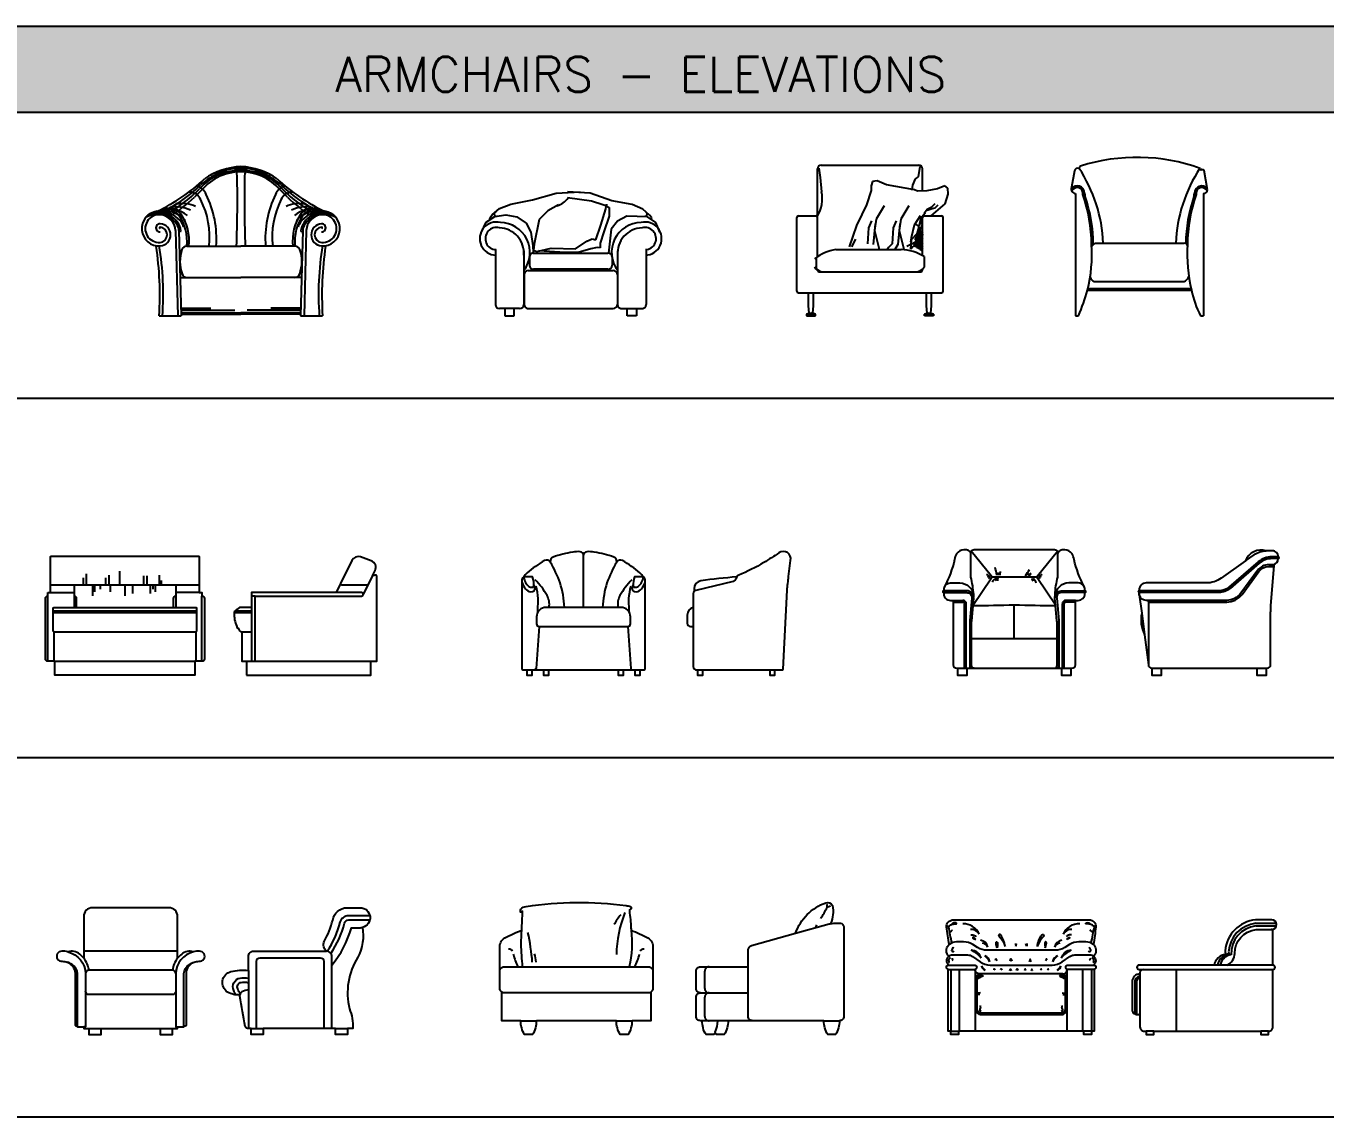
# Model space of a CAD drawing. Header units: millimetres. Extents: x 1987 to 28581, y 809 to 14560.
# Drawn here: x 12467 to 19942, y 8289 to 14560 of the extents above; entities that cross this region are included whole.
import ezdxf

# ---------------------------------------------------------------- set-up
doc = ezdxf.new("R2010")
doc.units = ezdxf.units.MM
doc.linetypes.add('DASHED', pattern=[19.05, 12.7, -6.35])
doc.layers.add('www.cad-blocks.net', color=7, linetype='Continuous')
doc.styles.get("Standard").update_dxf_attribs({"font": 'arial.ttf'})

# ---------------------------------------------------------------- blocks, each defined once
blk = doc.blocks.new('A$C7E1435DA')
for p, q in [((193.9, 490), (206.5, 0)), ((213.9, 490.5), (226.5, 0.5)), ((925.7, 490.5), (913.1, 0.5)), ((945.7, 490), (933, 0)), ((259, 400.5), (569.8, 400.5)), ((880.6, 400.5), (569.8, 400.5)), ((220.8, 220.5), (569.8, 220.5)), ((918.7, 220.5), (569.8, 220.5)), ((100, 0.5), (226.5, 0.5)), ((225.4, 43.6), (397.3, 43.6)), ((225.7, 32), (534.2, 32)), ((226, 17.6), (569.8, 17.6)), ((226.3, 8.9), (569.8, 8.9)), ((913.5, 17.6), (569.8, 17.6)), ((913.3, 8.9), (569.8, 8.9)), ((913.9, 32), (605.4, 32)), ((914.2, 43.6), (742.2, 43.6)), ((913.1, 0.5), (1039.6, 0.5))]:
    blk.add_line(p, q)
for centre, radius, start, end in [((582, 477.9), 379.6, 91.85097, 125.58139), ((574.6, 499.8), 337.4, 90.82336, 119.35553), ((569.5, 530.4), 317.7, 89.94812, 117.63577), ((580.4, 485.4), 342.6, 91.78465, 104.05416), ((424, 795.9), 124.7, 3.54572, 27.95289), ((557.5, 477.9), 379.6, 54.41861, 88.14903), ((570.1, 530.4), 317.7, 62.36423, 90.05188), ((564.9, 499.8), 337.4, 60.64447, 89.17664), ((559.1, 485.4), 342.6, 75.94584, 88.21535), ((715.5, 795.9), 124.7, 152.04711, 176.45428), ((-207.9, 1306.4), 778, 292.27847, 314.78921), ((-370.7, 1567), 1069.8, 295.38961, 313.16292), ((2855.4, -1811.9), 3568.7, 133.93286, 135.67468), ((618.8, 460.5), 393.7, 122.1541, 136.82176), ((749.7, 259.2), 642.4, 120.65348, 129.59056), ((554.8, 557.7), 266.3, 102.48078, 131.19704), ((-7028, 668.5), 7577.7, 357.97347, 1.02177), ((8167.5, 668.5), 7577.7, 178.97823, 182.02653), ((584.7, 557.7), 266.3, 48.80296, 77.51922), ((389.9, 259.2), 642.4, 50.40944, 59.34652), ((520.8, 460.5), 393.7, 43.17824, 57.8459), ((-1715.9, -1811.9), 3568.7, 44.32532, 46.06714), ((1510.2, 1567), 1069.8, 226.83708, 244.61039), ((1347.4, 1306.4), 778, 225.21079, 247.72153), ((-207.5, 1243.5), 744.5, 297.10323, 316.39364), ((-414.2, 1446.5), 1048.1, 303.12591, 313.13345), ((272.8, 640.4), 71, 21.07638, 88.31497), ((304.1, 676.3), 69.1, 17.77448, 83.10755), ((-133.3, 445.4), 562.8, 355.42348, 26.59499), ((1272.9, 445.4), 562.8, 153.40501, 184.57652), ((835.4, 676.3), 69.1, 96.89245, 162.22552), ((866.7, 640.4), 71, 91.68503, 158.92362), ((1347, 1243.5), 744.5, 223.60636, 242.89677), ((1553.7, 1446.5), 1048.1, 226.86655, 236.87409), ((99.4, 501.4), 99.8, 96.53592, 273.90664), ((111.2, 456.6), 141.6, 28.59885, 125.78091), ((122.1, 428.1), 176.3, 45.54337, 103.87083), ((155.9, 443), 170.9, 51.60072, 104.08868), ((142.2, 519), 93.1, 42.55247, 104.9364), ((156.1, 527.8), 90, 42.05323, 99.73981), ((198.3, 455.8), 170.9, 61.70524, 104.08868), ((236.7, 474.5), 170.9, 64.76859, 101.17055), ((-77.4, 454), 467.3, 353.42275, 26.97076), ((1216.9, 454), 467.3, 153.02924, 186.57725), ((902.8, 474.5), 170.9, 78.82945, 115.23141), ((941.3, 455.8), 170.9, 75.91132, 118.29476), ((983.7, 443), 170.9, 75.91132, 128.39928), ((1017.4, 428.1), 176.3, 76.12917, 134.45663), ((1028.4, 456.6), 141.6, 54.21909, 151.40115), ((983.4, 527.8), 90, 80.26019, 137.94677), ((997.3, 519), 93.1, 75.0636, 137.44753), ((1040.2, 501.4), 99.8, 266.09336, 83.46408), ((99.4, 501.4), 79.8, 86.09336, 273.90664), ((92.1, 456.2), 129.1, 22.63926, 122.82905), ((99.6, 463.6), 129.1, 22.63926, 123.88668), ((104.6, 505.9), 23.2, 86.09336, 273.90664), ((98.3, 485.5), 95.7, 2.45982, 86.09336), ((101.8, 465.4), 63.7, 273.90664, 86.09336), ((-6.1, 427.4), 266.4, 354.21005, 35.48287), ((6, 433.4), 266.4, 352.90364, 35.48287), ((88.4, 476.5), 154.7, 12.25204, 18.0457), ((177.4, 504.9), 84, 30.6594, 35.72604), ((1133.5, 433.4), 266.4, 144.51713, 187.09636), ((1145.6, 427.4), 266.4, 144.51713, 185.78995), ((962.2, 504.9), 84, 144.27396, 149.3406), ((1051.1, 476.5), 154.7, 161.9543, 167.74796), ((1039.9, 463.6), 129.1, 56.11332, 157.36074), ((1047.4, 456.2), 129.1, 57.17095, 157.36074), ((1041.3, 485.5), 95.7, 93.90664, 177.54018), ((1037.7, 465.4), 63.7, 93.90664, 266.09336), ((1034.9, 505.9), 23.2, 266.09336, 93.90664), ((1040.2, 501.4), 79.8, 266.09336, 93.90664), ((104.6, 505.9), 3.17, 86.09336, 273.90664), ((101.8, 465.4), 43.7, 273.90664, 86.09336), ((98.3, 485.5), 115.7, 2.45982, 18.79565), ((167.6, 483.9), 48.9, 349.5551, 26.71582), ((175.1, 491.4), 48.9, 349.5551, 26.71582), ((964.4, 491.4), 48.9, 153.28418, 190.4449), ((971.9, 483.9), 48.9, 153.28418, 190.4449), ((1041.3, 485.5), 115.7, 161.20435, 177.54018), ((1037.7, 465.4), 43.7, 93.90664, 266.09336), ((1034.9, 505.9), 3.17, 266.09336, 93.90664), ((-1781.5, 118.4), 1885.2, 356.41467, 8.57072), ((-1557, 125.2), 1680.3, 355.73246, 9.46891), ((430.9, 311.5), 211.8, 161.05366, 199.59992), ((259, 370.5), 30, 90, 161.05366), ((880.6, 370.5), 30, 18.94634, 90), ((708.6, 311.5), 211.8, 340.40008, 18.94634), ((2696.5, 125.2), 1680.3, 170.53109, 184.26754), ((2921, 118.4), 1885.2, 171.42928, 183.58533), ((259.6, 250.5), 30, 199.59992, 270), ((879.9, 250.5), 30, 270, 340.40008)]:
    blk.add_arc(centre, radius, start, end)
blk = doc.blocks.new('A$C3A085BE7')
at = {"extrusion": (0, 0, -1)}
for p, q in [((303.6, 666.6), (438.7, 704.2)), ((438.7, 704.2), (576.5, 712.1)), ((71.8, 580.8), (113, 616.5)), ((113, 616.5), (177.8, 640.5)), ((177.8, 640.5), (303.6, 666.6)), ((725, 631.6), (744, 621.3)), ((744, 621.3), (743.4, 571.7)), ((9.7, 479.7), (35.8, 537.5)), ((35.8, 537.5), (87.2, 570.2)), ((56.9, 562.6), (71.8, 580.8)), ((60.4, 557.1), (56.9, 562.6)), ((87.2, 570.2), (150.4, 580.2)), ((150.4, 580.2), (212.6, 568.8)), ((212.6, 568.8), (267.4, 532.9)), ((267.4, 532.9), (293.5, 480.6)), ((743.4, 571.7), (714.1, 481.7)), ((293.5, 480.6), (305.4, 401.1)), ((714.1, 481.7), (691.3, 416.2)), ((305.4, 401.1), (306.8, 364.4)), ((638.1, 384.9), (565.5, 363.1)), ((675.5, 391.6), (638.1, 384.9)), ((691.3, 391), (675.5, 391.6)), ((691.3, 416.2), (691.3, 391)), ((306.8, 364.4), (290.1, 354.5)), ((490.2, 363.8), (340, 373.3)), ((565.5, 363.1), (490.2, 363.8))]:
    blk.add_line(p, q, dxfattribs=at)
for p, q in [((642.2, 658.9), (503.9, 677)), ((634.3, 705.1), (504.9, 712.1)), ((758.4, 659.5), (634.3, 705.1)), ((391.4, 602.3), (341.9, 553.2)), ((452.6, 637.5), (391.4, 602.3)), ((708.3, 638.2), (642.2, 658.9)), ((696.8, 520.4), (724.3, 614.9)), ((728.2, 630), (708.3, 638.2)), ((724.3, 614.9), (728.2, 640.9)), ((728.2, 640.9), (728.2, 630)), ((875.3, 640), (758.4, 659.5)), ((937.4, 613.2), (875.3, 640)), ((976.2, 578.2), (937.4, 613.2)), ((341.9, 553.2), (312.4, 410.7)), ((790.9, 544.4), (755.6, 497.8)), ((845.5, 573.1), (790.9, 544.4)), ((964.7, 568.1), (845.5, 573.1)), ((1011.6, 534.9), (964.7, 568.1)), ((989.1, 561.7), (976.2, 578.2)), ((985.2, 557.1), (989.1, 561.7)), ((1035.9, 479.7), (1011.6, 534.9)), ((667.5, 437.1), (696.8, 520.4)), ((755.6, 497.8), (740.1, 360.2)), ((89.8, 379.8), (89.8, 64.7)), ((312.4, 410.7), (308.4, 377.5)), ((308.4, 377.5), (328.7, 370)), ((328.7, 370), (410.6, 388.5)), ((410.6, 388.5), (549.4, 385)), ((549.4, 385), (615.1, 428.6)), ((615.1, 428.6), (645.8, 442.2)), ((645.8, 442.2), (667.5, 437.1)), ((955.8, 379.8), (955.8, 64.7)), ((253.1, 373.1), (253.1, 64.7)), ((285, 336.5), (285, 291)), ((307.5, 360.4), (736.7, 360.4)), ((760.6, 336.5), (760.6, 291)), ((792, 360.4), (792.6, 360.4)), ((792.6, 373.1), (792.6, 64.7)), ((254.7, 235.6), (254.7, 65.8)), ((278.6, 259.4), (767, 259.4)), ((308.9, 267.1), (736.7, 267.1)), ((736.7, 267.1), (308.9, 267.1)), ((790.9, 235.6), (790.9, 65.8)), ((229.2, 40.8), (113.7, 40.8)), ((144, 40.8), (144, 0)), ((144, 0), (197.7, 0)), ((197.7, 0), (197.7, 40.8)), ((273.1, 41.9), (767, 41.9)), ((809.2, 41.9), (939.2, 41.9)), ((816.4, 40.8), (932, 40.8)), ((848, 0), (848, 40.8)), ((901.7, 0), (848, 0)), ((901.7, 40.8), (901.7, 0))]:
    blk.add_line(p, q)
for centre, radius, start, end in [((407.4, 750.1), 124.2, 287.43387, 323.9122), ((95.5, 443.2), 95.5, 76.2333, 268.02617), ((94.7, 583.9), 12, 97.13377, 277.13377), ((115.5, 363.2), 172.8, 323.21504, 89.09836), ((929.6, 364.1), 171.9, 90.71821, 217.38165), ((950.2, 443.2), 95.5, 271.97383, 103.7667), ((950.9, 583.9), 12, 262.86623, 82.86623), ((95.5, 443.2), 63.6, 74.10822, 268.02617), ((109.5, 360.3), 144.1, 354.90585, 88.65902), ((936.1, 360.3), 144.1, 91.34098, 185.09415), ((950.2, 443.2), 63.6, 271.97383, 105.89178), ((308.9, 336.5), 23.9, 90, 180), ((736.7, 336.5), 23.9, 0, 90), ((278.6, 235.6), 23.9, 90, 180), ((308.9, 291), 23.9, 180, 270), ((736.7, 291), 23.9, 270, 0), ((767, 235.6), 23.9, 0, 90), ((113.7, 64.7), 23.9, 180, 270), ((229.2, 64.7), 23.9, 270, 0), ((278.6, 65.8), 23.9, 180, 270), ((767, 65.8), 23.9, 270, 0), ((816.4, 64.7), 23.9, 180, 270), ((932, 64.7), 23.9, 270, 0)]:
    blk.add_arc(centre, radius, start, end)
blk = doc.blocks.new('A$C7FDA2FC6')
for p, q in [((120, 563.8), (120, 845.1)), ((128, 848.8), (134, 795.3)), ((140, 865.1), (703, 865.1)), ((708.4, 857), (698.8, 799.1)), ((723, 717.3), (723, 845.1)), ((134, 795.3), (142.3, 712.9)), ((435.8, 771.1), (427.6, 746.7)), ((462.2, 775.1), (435.8, 771.1)), ((517.1, 752.8), (462.2, 775.1)), ((677.6, 724.4), (517.1, 752.8)), ((666.5, 750.5), (662.6, 721.4)), ((682, 787.3), (666.5, 750.5)), ((698.8, 799.1), (682, 787.3)), ((427.6, 720.3), (401.2, 637.1)), ((427.6, 746.7), (427.6, 720.3)), ((693.8, 716.2), (677.6, 724.4)), ((748.7, 718.3), (693.8, 716.2)), ((809.6, 728.4), (748.7, 718.3)), ((852.3, 746.7), (809.6, 728.4)), ((868.6, 732.5), (852.3, 746.7)), ((854.3, 643.1), (870.6, 698)), ((870.6, 698), (868.6, 732.5)), ((401.2, 637.1), (374.8, 582.2)), ((502.4, 631.8), (456.2, 554)), ((644.4, 631.8), (598.2, 554)), ((732.4, 590.4), (750.7, 612.7)), ((750.7, 612.7), (777.1, 624.9)), ((750.7, 606.6), (773.1, 614.7)), ((772.3, 573.8), (854.3, 643.1)), ((773.1, 614.7), (795.4, 620.8)), ((777.1, 624.9), (795.4, 645.2)), ((795.4, 620.8), (813.7, 637.1)), ((0, 141.7), (0, 563.8)), ((10, 573.8), (110, 573.8)), ((120, 337.3), (120, 563.8)), ((374.8, 582.2), (343.2, 519.3)), ((429.5, 545.1), (412, 504.4)), ((450.5, 528), (440.1, 409.3)), ((456.2, 554), (447.6, 490.5)), ((571.4, 545.1), (554, 504.4)), ((592.4, 528), (582, 409.3)), ((598.2, 554), (589.5, 490.5)), ((710.5, 574.7), (676, 521.2)), ((681.8, 528.9), (702.8, 513.6)), ((716.5, 571.3), (702.1, 510.7)), ((712.1, 545.7), (710.1, 523.4)), ((726.3, 580.2), (712.1, 545.7)), ((723, 346), (723, 563.8)), ((733, 573.8), (833, 573.8)), ((843, 141.7), (843, 563.8)), ((120, 407.7), (120, 523.2)), ((343.2, 519.3), (301.6, 395.3)), ((412, 504.4), (407.2, 413.3)), ((447.6, 490.5), (473.8, 382)), ((554, 504.4), (549.2, 413.3)), ((589.5, 490.5), (615.7, 382)), ((658.8, 448.6), (655, 423.8)), ((676, 521.2), (658.8, 448.6)), ((690.5, 470.3), (658.8, 435.7)), ((715.3, 480), (670.7, 398.6)), ((716.9, 488.9), (672.3, 407.5)), ((719, 476.4), (674.4, 395)), ((718.8, 518), (680, 436.6)), ((722.7, 479.2), (682, 397.8)), ((724.7, 468), (682.8, 391.4)), ((702.1, 510.7), (690.5, 470.3)), ((716.9, 454), (693.6, 393.9)), ((712.1, 450.4), (693.8, 428.1)), ((224.6, 380.4), (601.4, 380.4)), ((317.8, 395.4), (339.1, 440.9)), ((527.8, 392), (521, 380.4)), ((549.2, 413.3), (527.8, 392)), ((582, 409.3), (563.4, 380.4)), ((693.8, 428.1), (632.6, 397.5)), ((658.8, 435.7), (655.1, 381.9)), ((670.3, 397.5), (656.9, 381.7)), ((723, 443.6), (691.6, 386.4)), ((720.8, 436.6), (701.4, 382.3)), ((723, 418.6), (701.9, 380.1)), ((716.9, 403.6), (705.3, 382.3)), ((723, 400), (709.4, 375.2)), ((723, 386.8), (714.6, 371.5)), ((112.3, 335.9), (112.3, 272.4)), ((733.2, 340.1), (733.2, 278.3)), ((120, 261.7), (120, 263.9)), ((130, 251.7), (713, 251.7)), ((723, 261.7), (723, 266.5)), ((10, 131.7), (833, 131.7)), ((67.3, 56), (67.3, 128.7)), ((97.3, 56.5), (97.3, 128.7)), ((745.7, 56.5), (745.7, 128.7)), ((775.7, 56), (775.7, 128.7)), ((108.2, 8.1), (57, 8.1)), ((57, 8.1), (57, 0)), ((72.3, 13.8), (67.3, 56)), ((92.3, 13.7), (97.3, 56.5)), ((108.2, 0), (108.2, 8.1)), ((734.8, 8.1), (785.9, 8.1)), ((734.8, 0), (734.8, 8.1)), ((750.7, 13.7), (745.7, 56.5)), ((770.7, 13.8), (775.7, 56)), ((785.9, 8.1), (785.9, 0)), ((57, 0), (108.2, 0)), ((785.9, 0), (734.8, 0))]:
    blk.add_line(p, q)
for centre, radius, start, end in [((140, 845.1), 20, 90, 180), ((703, 845.1), 20, 0, 90), ((-35.1, 671.2), 182.2, 326.6255, 13.25326), ((10, 563.8), 10, 90, 180), ((110, 563.8), 10, 0, 90), ((733, 563.8), 10, 90, 180), ((739.9, 578.7), 10, 90, 180), ((833, 563.8), 10, 0, 90), ((271.1, 113.4), 271, 99.86533, 128.32419), ((585.1, 90.9), 290, 59.27387, 86.78335), ((146.7, 298), 46.7, 200.60149, 263.07236), ((153.1, 301.5), 50.1, 215.47572, 275.7474), ((130, 261.7), 10, 180, 270), ((683.6, 311.3), 59.6, 271.31719, 326.44307), ((713, 261.7), 10, 270, 0), ((10, 141.7), 10, 180, 270), ((833, 141.7), 10, 270, 0), ((82.6, -43.3), 57.4, 63.5599, 116.4401), ((760.4, -43.3), 57.4, 63.5599, 116.4401)]:
    blk.add_arc(centre, radius, start, end)
blk = doc.blocks.new('A$C55D50F21')
for p, q in [((19.3, 833), (1.5, 738.2)), ((19.3, 833), (1.5, 738.2)), ((741.7, 846.8), (747.1, 837.5)), ((741.7, 846.8), (747.1, 837.5)), ((784.1, 723.7), (764.4, 834.6)), ((784.1, 723.7), (764.4, 834.6)), ((23.9, 701.9), (23.9, 0)), ((23.9, 701.9), (23.9, 0)), ((760.8, 701.9), (760.8, 0)), ((760.8, 701.9), (760.8, 0)), ((137.6, 416.6), (649, 416.6)), ((137.6, 416.6), (649, 416.6)), ((93.8, 156.6), (691.6, 156.6)), ((93.8, 156.6), (691.6, 156.6)), ((132.1, 196.6), (648.2, 196.6)), ((132.1, 196.6), (648.2, 196.6)), ((93.1, 146.6), (691.6, 146.6)), ((93.1, 146.6), (691.6, 146.6)), ((23.9, 0), (41.2, 0)), ((23.9, 0), (41.2, 0)), ((743.5, 0), (760.8, 0)), ((743.5, 0), (760.8, 0))]:
    blk.add_line(p, q)
for centre, radius, start, end in [((377.5, -169.1), 1079.2, 70.27897, 107.52711), ((377.5, -169.1), 1079.2, 70.27897, 107.52711), ((37.1, 829.6), 18.2, 70.94115, 169.10122), ((37.1, 829.6), 18.2, 70.94115, 169.10122), ((151.8, 778.9), 128.2, 140.79379, 148.04958), ((151.8, 778.9), 128.2, 140.79379, 148.04958), ((-655, 385.5), 838.8, 2.12384, 33.52274), ((-655, 385.5), 838.8, 2.12384, 33.52274), ((1439.1, 385.5), 838.2, 146.55548, 177.87575), ((1439.1, 385.5), 838.2, 146.55548, 177.87575), ((754.4, 825), 14.4, 42.1894, 120.22739), ((754.4, 825), 14.4, 42.1894, 120.22739), ((27.6, 729.2), 27.6, 161.10495, 262.17796), ((27.6, 729.2), 27.6, 161.10495, 262.17796), ((33.1, 702.9), 43.5, 3.68024, 139.32094), ((33.1, 702.9), 43.5, 3.68024, 139.32094), ((33.1, 702.9), 33.5, 348.63115, 153.12764), ((33.1, 702.9), 33.5, 348.63115, 153.12764), ((-739.6, 406.7), 856.1, 0.18203, 19.77552), ((-739.6, 406.7), 856.1, 0.18203, 19.77552), ((41.3, 689.8), 38.7, 351.85588, 24.24722), ((41.3, 689.8), 38.7, 351.85588, 24.24722), ((-719.3, 406.6), 845.7, 0.16174, 19.17027), ((-719.3, 406.6), 845.7, 0.16174, 19.17027), ((1496.2, 407.9), 838, 160.74027, 179.53449), ((1496.2, 407.9), 838, 160.74027, 179.53449), ((1524.3, 406.7), 856.1, 160.22448, 179.81797), ((1524.3, 406.7), 856.1, 160.22448, 179.81797), ((743.4, 689.8), 38.7, 155.75278, 188.14412), ((743.4, 689.8), 38.7, 155.75278, 188.14412), ((751.6, 702.9), 43.5, 45.07885, 176.31976), ((751.6, 702.9), 43.5, 45.07885, 176.31976), ((751.6, 702.9), 33.5, 26.87236, 191.36885), ((751.6, 702.9), 33.5, 26.87236, 191.36885), ((757.1, 729.2), 27.6, 277.82204, 348.41793), ((757.1, 729.2), 27.6, 277.82204, 348.41793), ((-717.7, 351), 836.1, 345.84723, 4.00033), ((-717.7, 351), 836.1, 345.84723, 4.00033), ((156.6, 376.5), 44.4, 115.39182, 154.20701), ((156.6, 376.5), 44.4, 115.39182, 154.20701), ((650.3, 399.2), 17.5, 3.33645, 94.38408), ((650.3, 399.2), 17.5, 3.33645, 94.38408), ((1502.4, 351), 836.1, 175.99967, 194.15277), ((1502.4, 351), 836.1, 175.99967, 194.15277), ((633.7, 238.5), 44.4, 289.11707, 341.80542), ((633.7, 238.5), 44.4, 289.11707, 341.80542), ((149.4, 237.5), 44.4, 202.02539, 247.09465), ((149.4, 237.5), 44.4, 202.02539, 247.09465), ((-847.1, 396.9), 972.9, 335.92763, 345.09517), ((-847.1, 396.9), 972.9, 335.92763, 345.09517), ((1177, 235.9), 493.5, 190.4231, 208.5541), ((1177, 235.9), 493.5, 190.4231, 208.5541)]:
    blk.add_arc(centre, radius, start, end)
blk = doc.blocks.new('A$C1C174083')
at = {"ltscale": 40}
for p, q in [((218.6, 520), (218.6, 560)), ((235.9, 520), (235.9, 583.2)), ((348.1, 520), (348.1, 560)), ((366.1, 520), (366.1, 574.2)), ((428.8, 520), (428.8, 597.4)), ((565.6, 520), (565.6, 570.8)), ((584.8, 520), (584.8, 570.8)), ((656.7, 520), (656.7, 574.2)), ((667.9, 520), (667.9, 544.7)), ((30, 520), (885, 520)), ((165, 520), (165, 475)), ((271.7, 520), (271.7, 456.8)), ((283.3, 520), (283.3, 480)), ((315.9, 520), (315.9, 494.2)), ((373.2, 520), (373.2, 480)), ((457.5, 520), (457.5, 456.8)), ((501.1, 520), (501.1, 469.2)), ((602.7, 520), (602.7, 469.2)), ((617.8, 520), (617.8, 494.2)), ((631.6, 520), (631.6, 480)), ((750, 520), (750, 475))]:
    blk.add_line(p, q, dxfattribs=at)
for p, q in [((45, 370), (870, 370)), ((45, 360), (870, 360)), ((50, 250), (865, 250)), ((55, 80), (860, 80))]:
    blk.add_line(p, q)
blk.add_lwpolyline([(15, 475), (30, 475), (30, 680, -0.414214), (35, 685), (880, 685, -0.414214), (885, 680), (885, 475), (900, 475), (900, 455, -0.414214), (915, 440), (915, 95, -0.414214), (900, 80), (870, 80, -0.414214), (865, 85), (865, 85, -0.414214), (860, 80), (860, 0), (55, 0), (55, 80, -0.414214), (50, 85, -0.414214), (45, 80), (15, 80, -0.414214), (0, 95), (0, 440, -0.414214), (15, 455)], format="xyb", close=True)
for points in [[(15, 80), (15, 455)], [(30, 475), (165, 475), (165, 390)], [(885, 475), (750, 475), (750, 390)], [(900, 80), (900, 455)]]:
    blk.add_lwpolyline(points)
for points in [[(180, 390), (180, 440, 0.414214), (165, 455, 0.414214)], [(750, 455, 0.414214), (735, 440), (735, 390)], [(50, 85), (50, 250, -0.414214), (45, 255), (45, 385, -0.414214), (50, 390), (865, 390, -0.414214), (870, 385), (870, 255, -0.414214), (865, 250), (865, 85)]]:
    blk.add_lwpolyline(points, format="xyb")
blk = doc.blocks.new('A$C37060FFC')
at = {"ltscale": 40}
for p, q in [((120, 455), (100, 455)), ((70, 80), (785, 80))]:
    blk.add_line(p, q, dxfattribs=at)
for p, q in [((0, 360), (100, 360)), ((10, 370), (100, 370)), ((45, 250), (100, 250))]:
    blk.add_line(p, q)
blk.add_lwpolyline([(70, 0), (785, 0), (785, 80), (820, 80), (820, 569.6, 0.405658), (815.1, 574.6, 0.109383), (794.8, 570.4), (810.6, 602, 0.445516), (788.4, 657.2), (727, 679.6, 0.383589), (677.3, 659.7), (612.4, 527.2), (586.8, 475), (100, 475), (100, 390), (41.1, 390, 0.265564), (10, 370, 0.414214), (0, 360, 0.117504), (15, 280, 0.414214), (25, 270), (25, 270, 0.414214), (45, 250), (45, 80), (70, 80)], format="xyb", close=True)
for points in [[(794.8, 570.4), (742.3, 465, 0.414214), (732.3, 475), (586.8, 475)], [(120, 80), (120, 455), (732.3, 455, 0.414214), (742.3, 465, 0.414214)]]:
    blk.add_lwpolyline(points, format="xyb")
blk.add_lwpolyline([(612.4, 527.2, 0.555044), (616.8, 520), (770.3, 520)], format="xyb", dxfattribs=at)
blk.add_lwpolyline([(100, 390), (100, 80)])
blk = doc.blocks.new('A$C14C666C7')
at = {"ltscale": 40}
for p, q in [((355, 390), (355, 689.8)), ((30, 30), (60, 30)), ((125, 30), (155, 30)), ((555, 30), (585, 30)), ((650, 30), (680, 30))]:
    blk.add_line(p, q, dxfattribs=at)
for points in [[(0, 542.2), (0, 40, 0.414214), (10, 30), (30, 30), (30, 0), (60, 0), (60, 30), (72.8, 30), (125, 30), (125, 0), (155, 0), (155, 30), (555, 30), (555, 0), (585, 0), (585, 30), (637.2, 30), (650, 30), (650, 0), (680, 0), (680, 30), (700, 30, 0.414214), (710, 40), (710, 542.2, 0.221335), (699.1, 565, 0.099338), (679.6, 587.6, 0.05196), (579.3, 658.6, 0.391098), (545.9, 650.2, 0.328992), (529.5, 679.2, 0.044259), (416.6, 707.2, 0.067633), (373.5, 709.7, 0.391732), (355, 689.8, 0.391732), (336.5, 709.7, 0.067633), (293.4, 707.2, 0.044259), (180.5, 679.2, 0.328992), (164.1, 650.2, 0.391098), (130.7, 658.6, 0.05196), (30.4, 587.6, 0.099338), (10.9, 565, 0.226068), (0, 541.7)], [(0, 541.9, 0.083308), (6.2, 521.6, 0.095316), (27.3, 490.1, 0.257528), (61.9, 480.5, 0.284722), (75.4, 493, 0.135474), (69.9, 517.3), (69.9, 517.3)], [(640.1, 517.3), (640.1, 517.3, 0.135474), (634.6, 493, 0.284722), (648.1, 480.5, 0.257528), (682.7, 490.1, 0.095316), (703.8, 521.6, 0.01685), (709.2, 534.9, 0.061689), (710, 542.2, 0.001033)], [(93.2, 363.9), (93.5, 440.7, 0.051895), (81.8, 512.6, -10.949521)], [(616.8, 363.9), (616.5, 440.7, -0.051895), (628.2, 512.6, 10.949521)], [(100, 280), (82.8, 39.3, -0.393479), (72.8, 30)], [(610, 280), (627.2, 39.3, 0.393479), (637.2, 30)]]:
    blk.add_lwpolyline(points, format="xyb")
for points in [[(245.5, 390, 0.058477), (220.5, 531.3, 0.042647), (164.1, 650.2)], [(545.9, 650.2, 0.042647), (489.5, 531.3, 0.058477), (464.5, 390, 0.058477)], [(156.8, 390, 0.178342), (145.3, 457.7, 0.072266), (76.9, 547.8)], [(633.1, 547.8, 0.072266), (564.7, 457.7, 0.178342), (553.2, 390)]]:
    blk.add_lwpolyline(points, format="xyb", dxfattribs=at)
for points in [[(10.9, 565, 0.068165), (20.8, 533.5, 0.143826), (40.1, 510.2, 0.124352), (50.3, 505.3, 0.081976), (64.2, 506.4, 0.268601), (69.9, 513.2, 0.084982), (62.4, 565)], [(645.8, 506.4, 0.081976), (659.7, 505.3, 0.124352), (669.9, 510.2, 0.143826), (689.2, 533.5, 0.068165), (699.1, 565), (647.6, 565, 0.084982), (640.1, 513.2, 0.268601)], [(610, 280, 0.414214), (625, 295), (625, 335, 0.414214), (570, 390), (140, 390, 0.414214), (85, 335), (85, 295, 0.414214), (100, 280)]]:
    blk.add_lwpolyline(points, format="xyb", close=True)
blk = doc.blocks.new('A$C3EE06490')
at = {"ltscale": 40}
for p, q in [((35, 390), (35, 280)), ((60, 30), (90, 30)), ((475, 30), (505, 30))]:
    blk.add_line(p, q, dxfattribs=at)
blk.add_lwpolyline([(35, 280), (35, 50, 0.414214), (55, 30), (60, 30), (60, 0), (90, 0), (90, 30), (475, 30), (475, 0), (505, 0), (505, 30), (547, 30, 0.397824), (552, 34.7), (574.7, 488.9, -0.010564), (583.5, 567), (594.2, 659.7, 0.704228), (528, 703.1, -0.010326), (440.4, 647.8, -0.036821), (296.2, 574.6, 0.174593), (285.4, 565, 0.014377), (78.8, 542.6, 0.37468), (39.3, 497.3), (39.3, 480.4, 0.168271), (35, 468), (35, 390, 0.331249), (0, 345), (0, 300, 0.414214), (20, 280)], format="xyb", close=True)
blk.add_lwpolyline([(285.4, 565, 0.086417), (283.1, 558.1, -0.259633), (263.7, 539), (50.3, 487.4, 0.168271), (39.3, 480.4)], format="xyb")
blk = doc.blocks.new('A$C236A17B6')
blk.add_line((281, 565.1), (541.5, 565.1))
at = {"ltscale": 40}
for p, q in [((60, 430), (115, 430)), ((60, 420), (115, 420)), ((125, 40), (125, 410)), ((135, 40), (135, 410)), ((411.2, 209.1), (411.2, 405)), ((687.5, 40), (687.5, 410)), ((697.5, 40), (697.5, 410)), ((762.5, 430), (707.5, 430)), ((762.5, 420), (707.5, 420)), ((657.5, 209.1), (165, 209.1)), ((85, 40), (140, 40)), ((682.5, 40), (737.5, 40))]:
    blk.add_line(p, q, dxfattribs=at)
for points in [[(157.6, 708, 0.261755), (136.2, 720), (121.7, 720, 0.227644), (79.1, 698.2, 0.097323), (68.1, 665, -0.056336), (9.8, 509, 0.124723), (5, 490), (5, 485, 1.000002), (5, 475, 0.446363), (45, 430), (60, 430, 0.279707), (60, 420), (60, 60, 0.414214), (80, 40), (85, 40), (85, 0), (140, 0), (140, 40), (170, 40), (652.5, 40), (652.5, 40), (682.5, 40), (682.5, 0), (737.5, 0), (737.5, 40), (742.5, 40, 0.414214), (762.5, 60), (762.5, 420, 0.279707), (762.5, 430), (777.5, 430, 0.414214), (817.5, 470), (817.5, 475, 1.000002), (817.5, 485), (817.5, 490, 0.124718), (812.6, 509, -0.056336), (754.4, 665, 0.097323), (743.3, 698.2, 0.227644), (700.7, 720), (686.2, 720, 0.261755), (664.9, 708, 0.230272), (642.1, 720), (411.2, 720), (180.4, 720, 0.230032), (157.6, 708)], [(172.1, 400), (279.4, 559.7, 0.323317), (278.8, 571.4), (163.3, 713.9)], [(650.4, 400), (543.1, 559.7, -0.323317), (543.7, 571.4), (659.2, 713.9)], [(172.1, 400, 0.005214), (411.2, 405, 0.004239), (650.4, 400, 0.004328)]]:
    blk.add_lwpolyline(points, format="xyb")
for points in [[(9.8, 509, -0.275238), (45, 530), (97.8, 530, -0.418476), (177.2, 449.9, 0.057552), (164, 552.1, -0.059476), (161.2, 575.7), (161.2, 695, 0.137546), (157.6, 708, 0.13494)], [(812.6, 509, 0.27387), (777.5, 530), (724.6, 530, 0.418476), (645.2, 449.9, -0.057552), (658.4, 552.1, 0.059476), (661.2, 575.7), (661.2, 695, -0.137546), (664.9, 708, -0.129193)], [(180, 40, -0.414214), (165, 55), (165, 286.9, -0.02182), (166.1, 313), (177.5, 442.6, 0.431734), (137.5, 485), (5, 485)], [(5, 475), (137.5, 475, -0.429742), (167.5, 443.5), (156.2, 314.1, 0.021975), (155, 286.9), (155, 55, 0.162278), (160, 40)], [(642.5, 40, 0.414214), (657.5, 55), (657.5, 286.9, 0.02182), (656.3, 313), (645, 442.6, -0.457742), (679.9, 485), (817.5, 485)], [(817.5, 475), (679.9, 475, 0.464869), (655, 443.5), (666.3, 314.1, -0.021975), (667.5, 286.9), (667.5, 55, -0.162278), (662.5, 40)]]:
    blk.add_lwpolyline(points, format="xyb", dxfattribs=at)
for centre, radius, start, end in [((41.8, 534.2), 272.3, 8.80878, 18.20932), ((-353.1, 1110.5), 989.3, 326.94198, 329.48489), ((206, 483.6), 105.8, 50.43422, 64.67817), ((194.6, 323.3), 251.8, 72.51924, 75.59817), ((274.4, 544.6), 16.8, 100.55039, 141.32396), ((349.1, 493.7), 78.3, 122.41654, 147.65026), ((362, 506.1), 70.2, 133.17959, 149.44182), ((396, 533.5), 82.4, 163.17513, 174.18151), ((286.8, 578.2), 32.1, 355.84009, 21.58004), ((446.9, 581.4), 118.4, 172.62034, 182.63673), ((531.2, 556.3), 45.9, 140.75731, 157.45516), ((533, 554.9), 39.3, 129.06142, 157.14081), ((407.6, 473.1), 131.2, 31.23095, 38.29468), ((538.3, 564.9), 24.3, 205.58613, 228.21171), ((446.3, 492.8), 98.5, 22.15996, 39.50398), ((616.5, 483.6), 105.8, 115.32183, 129.56578), ((548, 544.6), 16.8, 38.67604, 79.44961), ((627.8, 323.3), 251.8, 104.40183, 107.48076), ((115, 410), 20, 0, 90), ((115, 410), 10, 0, 90), ((707.5, 410), 20, 90, 180), ((707.5, 410), 10, 90, 180)]:
    blk.add_arc(centre, radius, start, end, dxfattribs=at)
blk = doc.blocks.new('A$C3DDA1398')
for p, q in [((390, 530), (45, 530)), ((78.5, 40), (133.5, 40)), ((681.4, 40), (736.4, 40))]:
    blk.add_line(p, q)
blk.add_lwpolyline([(78.5, 40), (78.5, 0), (133.5, 0), (133.5, 40), (681.4, 40), (681.4, 0), (736.4, 0), (736.4, 40), (741.1, 40, 0.414214), (761.1, 60), (761.1, 360.6, -0.019389), (762.6, 399.3), (780.5, 629.8, 0.428065), (775.5, 635, 0.359347), (805, 670, 1), (805, 680, 0.414214), (770, 715), (735.8, 715, 0.39785), (616.7, 657.5), (477.1, 557.9, -0.156176), (390, 530), (45, 530, 0.414214), (5, 490), (5, 485, 1), (5, 475), (5, 470, 0.045294), (5.7, 462.8), (19.4, 357.3, 0.163297), (35.7, 231.8), (58.1, 60, 0.414214), (78.1, 40)], format="xyb", close=True)
at = {"ltscale": 40}
for points in [[(805, 680), (767.7, 680, 0.17934), (689.5, 651), (521.5, 506.7, -0.17934), (462.9, 485), (5, 485)], [(805, 670), (767.7, 670, 0.17934), (696, 643.4), (528, 499.2, -0.17934), (462.9, 475), (5, 475)], [(58.1, 420), (508.3, 420, 0.238541), (597, 464.8), (693.8, 596.5, -0.238541), (750.2, 625), (780.3, 625)], [(58.1, 430, 0.279707), (58.1, 420), (58.1, 60)]]:
    blk.add_lwpolyline(points, format="xyb", dxfattribs=at)
for points in [[(616.7, 657.5), (666.1, 692.7, -0.156176), (735.8, 715)], [(775.5, 635), (750.2, 635, 0.238541), (685.7, 602.4), (588.9, 470.8, -0.238541), (508.3, 430), (45, 430, -0.414214), (5, 470, -0.351012)]]:
    blk.add_lwpolyline(points, format="xyb")
blk.add_lwpolyline([(19.4, 357.3), (35.7, 231.8)])
blk = doc.blocks.new('A$C0E4711E7')
for p, q in [((695.4, 480), (155.4, 480)), ((185.4, 35), (255.4, 35)), ((595.4, 35), (665.4, 35))]:
    blk.add_line(p, q)
blk.add_lwpolyline([(730.4, 45), (730.4, 48, 0.132753), (745.4, 54.7), (745.4, 355.7, -0.289922), (789.8, 417, -0.069713), (819.1, 422, 1.050597), (821.5, 480, 0.068075), (786, 476.4, 0.247903), (718.6, 462.8, 0.057373), (695.4, 439.9), (695.4, 680, 0.414214), (645.4, 730), (205.4, 730, 0.414214), (155.4, 680), (155.4, 439.9, 0.057373), (132.2, 462.8, 0.247903), (64.7, 476.4, 0.068075), (29.3, 480, 1.050597), (31.6, 422, -0.069713), (61, 417, -0.289922), (105.4, 355.7), (105.4, 54.7, 0.132753), (120.4, 48), (120.4, 45), (155.4, 45), (155.4, 35), (185.4, 35), (185.4, 0), (255.4, 0), (255.4, 35), (595.4, 35), (595.4, 0), (665.4, 0), (665.4, 35), (695.4, 35), (695.4, 45)], format="xyb", close=True)
for points in [[(64.7, 476.4, -0.343597), (165.4, 350), (165.4, 250), (165.4, 45), (155.4, 45)], [(786, 476.4, 0.343597), (685.4, 350), (685.4, 250), (685.4, 45), (695.4, 45)], [(120.4, 48), (120.4, 351.5, 0.214002), (87.9, 404.1, 0.069713), (61, 417)], [(695.4, 439.9, 0.135713), (665.4, 370), (185.4, 370, 0.135713), (155.4, 439.9)], [(730.4, 48), (730.4, 351.5, -0.214002), (762.9, 404.1, -0.069713), (789.8, 417, -0.069713)], [(685.4, 250, -0.414214), (665.4, 230), (185.4, 230, -0.414214), (165.4, 250)]]:
    blk.add_lwpolyline(points, format="xyb")
for centre, start, end in [((185.4, 350), 90, 180), ((665.4, 350), 0, 90)]:
    blk.add_arc(centre, 20, start, end)
blk = doc.blocks.new('A$C00A26DFA')
for p, q in [((163.5, 35), (233.5, 35)), ((648.5, 35), (718.5, 35))]:
    blk.add_line(p, q)
blk.add_lwpolyline([(163.5, 35), (148.5, 35, -0.32873), (130.7, 47.1, -0.015363), (99.6, 221.3, -0.087876), (99, 228.7, -0.146305), (28.2, 244.9, -0.650669), (48.1, 362.2, -0.081674), (148.5, 369.8), (148.5, 450, -0.414214), (178.5, 480), (598.5, 480, -0.332917), (584, 536.5, 0.069972), (633.2, 658.4, -0.355888), (715.6, 730), (791, 730, -0.889529), (804.3, 616.6, -0.160084), (778.7, 445.3, 0.203962), (729.4, 149, -0.115112), (748.5, 35), (718.5, 35), (718.5, 0), (648.5, 0), (648.5, 35), (233.5, 35), (233.5, 0), (163.5, 0)], format="xyb", close=True)
at = {"ltscale": 40}
for points in [[(601.5, 479.9, 0.089401), (676.7, 647.1, -0.344265), (725.3, 685), (847.1, 685)], [(623.1, 467.2, 0.088568), (701, 641.1, -0.344265), (725.3, 660), (847.1, 660)], [(628.5, 399.5, 0.104617), (740.7, 615), (791, 615, 0.058465), (804.3, 616.6)], [(628.5, 35), (628.5, 450, 0.414214), (598.5, 480)], [(583.5, 35), (583.5, 420, 0.414214), (563.5, 440), (213.5, 440, 0.414214), (193.5, 420), (193.5, 35)], [(75.3, 229.4, -0.048961), (64.1, 253.5, -0.49306), (101.9, 325.3, -0.11205), (148.5, 324.5)], [(100.9, 235.7, -0.069243), (87.3, 263, -0.510492), (106.5, 300.7, -0.133132), (148.5, 298.5, -0.113608)], [(148.5, 256.9, 0.116555), (111.7, 246.2, 0.270437), (99, 228.7)]]:
    blk.add_lwpolyline(points, format="xyb", dxfattribs=at)
blk.add_lwpolyline([(148.5, 369.8), (148.5, 35)], dxfattribs=at)
blk = doc.blocks.new('A$C082C5430')
at = {"ltscale": 40}
for p, q in [((120, 80), (210, 80)), ((670, 80), (760, 80))]:
    blk.add_line(p, q, dxfattribs=at)
blk.add_lwpolyline([(0, 365), (0, 500, -0.281928), (28.3, 556.3, -0.027049), (126.2, 600.9, 0.002364), (130.7, 709.4, -0.339772), (119.6, 703.9, -0.217779), (120.2, 720.7, -0.20757), (151.2, 737.2, -0.071514), (725.8, 741.7, -0.071668), (751, 736.4, -0.633617), (750.9, 720.5, 0.33329), (744.7, 711.1, -0.024905), (753.7, 612.6, -0.004671), (755.1, 600.3, -0.026675), (851.7, 556.3, -0.281928), (880, 500), (880, 365), (880, 265, -0.261728), (868, 243.6), (868, 80), (760, 80, -0.136416), (737.5, 0), (692.5, 0, -0.136416), (670, 80), (210, 80, -0.136416), (187.5, 0), (142.5, 0, -0.136416), (120, 80), (12, 80), (12, 243.6, -0.261728), (0, 265)], format="xyb", close=True)
for points in [[(130.7, 390, -0.003933), (122.3, 521.3, 0.001734), (126.2, 600.9, 0.001734)], [(755.1, 600.3, -0.080203), (744.6, 390)], [(0, 365, -0.414214), (25, 390), (855, 390, -0.414214), (880, 365)], [(868, 243.6, -0.137571), (855, 240), (25, 240, -0.137571), (12, 243.6)]]:
    blk.add_lwpolyline(points, format="xyb")
for centre, radius, start, end in [((893.3, 508.6), 267, 137.56011, 152.39102), ((1373.9, 445.9), 703.6, 158.55603, 178.81287), ((-969.9, 332.2), 1159.7, 4.13398, 12.7375), ((56.5, 475.1), 16.8, 18.13152, 112.10613), ((437.5, 552.7), 371.3, 194.0122, 205.99414), ((-94.3, 377.1), 306.3, 7.52873, 16.68553), ((442.5, 552.7), 371.3, 334.00586, 345.9878), ((823.5, 475.1), 16.8, 67.89387, 161.86848)]:
    blk.add_arc(centre, radius, start, end, dxfattribs=at)
blk = doc.blocks.new('A$C339C2BAA')
blk.add_line((25, 240), (300, 240))
at = {"ltscale": 40}
blk.add_line((735, 80), (825, 80), dxfattribs=at)
blk.add_lwpolyline([(825, 80, -0.136416), (802.5, 0), (757.5, 0, -0.136416), (735, 80), (325, 80), (185, 80, -0.136416), (162.5, 0), (117.5, 0, -0.02549), (110, 13.9, -0.02549), (102.5, 0), (57.5, 0, -0.136416), (35, 80), (25, 80, -0.414214), (0, 105), (0, 215, -0.414214), (25, 240, -0.414214), (0, 265), (0, 365, -0.414214), (25, 390), (300, 390), (300, 488.4, -0.337102), (318.3, 512.5), (572.3, 582.8, -0.223628), (746.1, 758.2, -0.381727), (784.7, 742.8, -0.154969), (774.3, 638.4, -0.045201), (792.3, 640), (830, 640, -0.414214), (850, 620), (850, 105, -0.414214)], format="xyb", close=True)
for points in [[(572.3, 582.8), (765.6, 636.4, -0.022394), (774.3, 638.4)], [(325, 80, -0.414214), (300, 105), (300, 390)], [(110, 13.9, 0.110541), (125, 80)]]:
    blk.add_lwpolyline(points, format="xyb")
at = {"linetype": 'DASHED', "ltscale": 30}
blk.add_lwpolyline([(75, 80, -0.414214), (50, 105), (50, 215, -0.414214), (75, 240, -0.414214), (50, 265), (50, 365, -0.414214), (75, 390)], format="xyb", dxfattribs=at)
blk.add_lwpolyline([(185, 80), (35, 80)])
at = {"ltscale": 40}
for centre, radius, start, end in [((713.8, 739.2), 40.4, 348.71118, 16.81114), ((358.9, 916.7), 435.9, 325.20996, 334.83038), ((802.2, 625.8), 116.3, 104.44239, 114.81205), ((592.9, 674.5), 110.6, 326.96791, 336.52028)]:
    blk.add_arc(centre, radius, start, end, dxfattribs=at)
at = {"linetype": 'DASHED'}
blk.add_arc((869.1, 471.2), 317.1, 159.38814, 159.73226, dxfattribs=at)
blk = doc.blocks.new('A$C0AD93C75')
at = {"ltscale": 20}
for p, q in [((10, 375), (165, 375)), ((25, 375), (25, 20)), ((75, 20), (75, 375)), ((850, 375), (695, 375)), ((785, 20), (785, 375)), ((835, 375), (835, 20)), ((25, 20), (69, 20)), ((835, 20), (791, 20))]:
    blk.add_line(p, q, dxfattribs=at)
at = {"ltscale": 40}
for p, q in [((195.1, 241.2), (182.9, 237.8)), ((191.6, 230.8), (182.9, 230.8)), ((664.9, 241.2), (677.1, 237.8)), ((668.4, 230.8), (677.1, 230.8))]:
    blk.add_line(p, q, dxfattribs=at)
at = {"ltscale": 20}
for points in [[(0, 620, -0.414214), (40, 660), (430, 660), (820, 660, -0.414214), (860, 620, 0.001693), (845.2, 517.9, -0.017046), (848.9, 514.7, -0.37801), (846.8, 450.4, -0.460269), (846.6, 400), (850, 400, -0.801709), (850, 375), (850, 20), (835, 20), (835, 0), (791, 0), (791, 20), (695, 20), (165, 20), (69, 20), (69, 0), (25, 0), (25, 20), (10, 20), (10, 375, -0.801709), (10, 400), (13.4, 400, -0.460269), (13.2, 450.4, -0.37801), (11.1, 514.7, -0.015574), (14.9, 517.7, 0.001032)], [(200, 350, 0.352816), (175, 315), (175, 150, 0.414214), (200, 125), (660, 125, 0.414214), (685, 150), (685, 315, 0.322266), (660, 350)]]:
    blk.add_lwpolyline(points, format="xyb", close=True, dxfattribs=at)
for points in [[(0.5, 626.6, -0.477662), (10.5, 620, -0.00944), (28.9, 526.7, -0.00944)], [(859.5, 626.6, 0.477662), (849.5, 620, 0.00944), (831.1, 526.7, 0.00944)], [(845.2, 517.9, 0.166503), (801.8, 533.5), (761.2, 533.5, 0.142516), (707.5, 517.9), (680.4, 500.6, -0.142516), (626.7, 485), (430, 485), (233.3, 485, -0.142516), (179.6, 500.6), (152.5, 517.9, 0.142516), (98.8, 533.5), (58.2, 533.5, 0.151507), (14.9, 517.7, 0.151507)], [(13.2, 450.4, -0.180187), (34.9, 458.5), (120.9, 458.5, -0.153752), (149.5, 449.5), (193.9, 418.5, 0.153752), (251.2, 400.4), (430, 400.4), (608.8, 400.4, 0.153752), (666.1, 418.5), (710.5, 449.5, -0.153752), (739.1, 458.5), (825.1, 458.5, -0.180187), (846.8, 450.4)], [(13.4, 400), (165, 400, -0.711596), (165, 375), (165, 20)], [(200, 350), (190, 350, -0.414214), (165, 375)], [(660, 350), (670, 350, 0.414214), (695, 375)], [(695, 20), (695, 375, -0.711596), (695, 400), (846.6, 400)], [(200, 350, 0.414214), (165, 315), (165, 150, 0.414214), (200, 115), (660, 115, 0.414214), (695, 150), (695, 315, 0.414214), (660, 350)]]:
    blk.add_lwpolyline(points, format="xyb", dxfattribs=at)
for points in [[(10.5, 620), (14.3, 623.6), (17.7, 626.5), (20.8, 628.9), (23.5, 630.7), (26.1, 632.2), (28.4, 633.3), (30.6, 634.1), (32.7, 634.8), (34.8, 635.3), (36.8, 635.6), (38.8, 635.9), (40.8, 636.1), (42.7, 636.2), (44.5, 636.2), (46.3, 636.3), (48.1, 636.3), (49.8, 636.3), (51.4, 636.3), (52.9, 636.3), (54.2, 636.4), (55.4, 636.6), (56.4, 636.8), (57.2, 637.1), (57.7, 637.6), (58, 638.1), (58.1, 638.7), (58, 639.4), (57.6, 640.2), (57.1, 640.9), (56.5, 641.6), (55.8, 642.2), (55, 642.8), (54.1, 643.2), (53.1, 643.5), (52.1, 643.7), (50.9, 643.8), (49.7, 643.9), (48.4, 643.8), (46.9, 643.6), (45.3, 643.4), (43.6, 643.1), (41.8, 642.6), (40, 642.1), (38.2, 641.4), (36.6, 640.5), (35.2, 639.3), (33.9, 637.9), (33, 636.3)], [(17, 589.3), (21.5, 591.5), (25.1, 593.2), (27.7, 594.7), (29.5, 596), (30.8, 597.3), (31.7, 598.8), (32.4, 600.6), (33, 602.9)], [(849.5, 620), (845.7, 623.6), (842.3, 626.5), (839.2, 628.9), (836.5, 630.7), (833.9, 632.2), (831.6, 633.3), (829.4, 634.1), (827.3, 634.8), (825.2, 635.3), (823.2, 635.6), (821.2, 635.9), (819.2, 636.1), (817.3, 636.2), (815.5, 636.2), (813.7, 636.3), (811.9, 636.3), (810.2, 636.3), (808.6, 636.3), (807.1, 636.3), (805.8, 636.4), (804.6, 636.6), (803.6, 636.8), (802.8, 637.1), (802.3, 637.6), (802, 638.1), (801.9, 638.7), (802, 639.4), (802.4, 640.2), (802.9, 640.9), (803.5, 641.6), (804.2, 642.2), (805, 642.8), (805.9, 643.2), (806.9, 643.5), (807.9, 643.7), (809.1, 643.8), (810.3, 643.9), (811.6, 643.8), (813.1, 643.6), (814.7, 643.4), (816.4, 643.1), (818.2, 642.6), (820, 642.1), (821.8, 641.4), (823.4, 640.5), (824.8, 639.3), (826.1, 637.9), (827, 636.3)], [(843.2, 589.2), (838.5, 591.5), (834.9, 593.2), (832.3, 594.7), (830.5, 596), (829.2, 597.3), (828.3, 598.8), (827.6, 600.6), (827, 602.9)], [(140.1, 573.5), (145.3, 573.4), (149.4, 573.3), (152.8, 573), (155.8, 572.3), (158.8, 571.3), (162.2, 569.7), (166.3, 567.5), (171.5, 564.6)], [(168.2, 547), (166.5, 548.9), (165, 550.6), (163.7, 552), (162.6, 553.2), (161.6, 554.2), (160.7, 555), (159.9, 555.8), (159.1, 556.5), (158.3, 557.1), (157.6, 557.6), (156.8, 558.1), (156.1, 558.5), (155.4, 558.9), (154.7, 559.1), (154.1, 559.2), (153.5, 559.2), (153, 559.1), (152.5, 558.8), (152.2, 558.5), (151.8, 558.1), (151.6, 557.7), (151.4, 557.2), (151.4, 556.8), (151.4, 556.3), (151.6, 555.9), (151.8, 555.5), (152.1, 555.1), (152.6, 554.8), (153.1, 554.4), (153.7, 554), (154.4, 553.6), (155.1, 553.2), (155.9, 552.7), (156.9, 552.2), (158, 551.6), (159.4, 550.9), (161, 550.1), (163, 549.2), (165.4, 548.1), (168.2, 547)], [(291.7, 499.9), (290.4, 504), (289.2, 507.5), (288.3, 510.5), (287.5, 513.2), (286.8, 515.4), (286.3, 517.5), (285.9, 519.3), (285.6, 521), (285.4, 522.6), (285.2, 524.2), (285.1, 525.6), (285.1, 527), (285.3, 528.3), (285.5, 529.4), (285.9, 530.4), (286.3, 531.3), (287, 531.9), (287.7, 532.4), (288.5, 532.7), (289.3, 532.8), (290.1, 532.8), (290.9, 532.6), (291.6, 532.3), (292.2, 531.9), (292.7, 531.4), (293.1, 530.7), (293.3, 529.9), (293.5, 529), (293.6, 527.9), (293.7, 526.7), (293.7, 525.4), (293.7, 524), (293.7, 522.4), (293.7, 520.6), (293.6, 518.5), (293.5, 515.9), (293.2, 512.9), (292.9, 509.3), (292.4, 505), (291.7, 499.9)], [(397.9, 524.1), (397.9, 524), (397.9, 523.2), (397.9, 522.2), (397.9, 521.1), (397.9, 519.9), (398, 518.3), (398.1, 516.5), (398.4, 514.3), (398.6, 511.7), (399, 508.7)], [(462.1, 524.1), (462.1, 524), (462.1, 523.2), (462.1, 522.2), (462.1, 521.1), (462.1, 519.9), (462, 518.3), (461.9, 516.5), (461.6, 514.3), (461.4, 511.7), (461, 508.7)], [(568.3, 499.9), (569.6, 504), (570.8, 507.5), (571.7, 510.5), (572.5, 513.2), (573.2, 515.4), (573.7, 517.5), (574.1, 519.3), (574.4, 521), (574.6, 522.6), (574.8, 524.2), (574.9, 525.6), (574.9, 527), (574.7, 528.3), (574.5, 529.4), (574.1, 530.4), (573.7, 531.3), (573, 531.9), (572.3, 532.4), (571.5, 532.7), (570.7, 532.8), (569.9, 532.8), (569.1, 532.6), (568.4, 532.3), (567.8, 531.9), (567.3, 531.4), (566.9, 530.7), (566.7, 529.9), (566.5, 529), (566.4, 527.9), (566.3, 526.7), (566.3, 525.4), (566.3, 524), (566.3, 522.4), (566.3, 520.6), (566.4, 518.5), (566.5, 515.9), (566.8, 512.9), (567.1, 509.3), (567.6, 505), (568.3, 499.9)], [(719.9, 573.5), (714.7, 573.4), (710.6, 573.3), (707.2, 573), (704.2, 572.3), (701.2, 571.3), (697.8, 569.7), (693.7, 567.5), (688.5, 564.6)], [(691.8, 547), (693.5, 548.9), (695, 550.6), (696.3, 552), (697.4, 553.2), (698.4, 554.2), (699.3, 555), (700.1, 555.8), (700.9, 556.5), (701.7, 557.1), (702.4, 557.6), (703.2, 558.1), (703.9, 558.5), (704.6, 558.9), (705.3, 559.1), (705.9, 559.2), (706.5, 559.2), (707, 559.1), (707.5, 558.8), (707.8, 558.5), (708.2, 558.1), (708.4, 557.7), (708.6, 557.2), (708.6, 556.8), (708.6, 556.3), (708.4, 555.9), (708.2, 555.5), (707.9, 555.1), (707.4, 554.8), (706.9, 554.4), (706.3, 554), (705.6, 553.6), (704.9, 553.2), (704.1, 552.7), (703.1, 552.2), (702, 551.6), (700.6, 550.9), (699, 550.1), (697, 549.2), (694.6, 548.1), (691.8, 547)], [(399, 508.7), (399.9, 511.2), (400.5, 513.3), (401.1, 515.1), (401.6, 516.7), (402, 518), (402.3, 519.2), (402.5, 520.3), (402.7, 521.3), (402.9, 522.3), (402.9, 522.6)], [(461, 508.7), (460.1, 511.2), (459.5, 513.3), (458.9, 515.1), (458.4, 516.7), (458, 518), (457.7, 519.2), (457.5, 520.3), (457.3, 521.3), (457.1, 522.3), (457.1, 522.6)]]:
    blk.add_lwpolyline(points, dxfattribs=at)
at = {"ltscale": 40}
for points in [[(337, 506.3, 0.13569), (311, 574.3, 1.044407), (303.3, 562.7, -0.120985), (337, 507.5)], [(523, 506.3, -0.13569), (549, 574.3, -1.044407), (556.7, 562.7, 0.120985), (523, 507.5)]]:
    blk.add_lwpolyline(points, format="xyb", dxfattribs=at)
for points in [[(273.6, 372.5), (275.3, 377.6), (278.7, 370.8)], [(281.9, 428.2), (284.7, 436.6), (290.4, 425.3)], [(313.3, 372.5), (315, 377.6), (318.4, 370.8)], [(365.3, 367.7), (368.7, 376.1), (372.1, 367.7)], [(365.6, 422), (371.2, 436.1), (376.9, 422)], [(403.6, 369.1), (407, 377.6), (410.4, 369.1)], [(456.4, 369.1), (453, 377.6), (449.6, 369.1)], [(487, 419.6), (481.4, 433.7), (475.8, 419.6)], [(494.7, 367.7), (491.3, 376.1), (487.9, 367.7)], [(546.7, 372.5), (545, 377.6), (541.6, 370.8)], [(578.1, 428.2), (575.3, 436.6), (569.6, 425.3)], [(586.4, 372.5), (584.7, 377.6), (581.3, 370.8)]]:
    blk.add_lwpolyline(points, dxfattribs=at)
for points in [[(185.4, 323.2, -0.687276), (183.9, 324, -0.42683), (206, 341.8, -0.834035), (206.4, 334.4, 0.130646)], [(674.6, 323.2, 0.687276), (676.1, 324, 0.42683), (654, 341.8, 0.834035), (653.6, 334.4, -0.130646)]]:
    blk.add_lwpolyline(points, format="xyb", close=True, dxfattribs=at)
for centre, radius, start, end in [((96.4, 536.4), 101.4, 24.03688, 91.58277), ((143.7, 553.7), 51.2, 27.93709, 95.11246), ((763.6, 536.4), 101.4, 88.41723, 155.96312), ((716.3, 553.7), 51.2, 84.88754, 152.06291), ((190.9, 495.7), 47.3, 8.76068, 83.16638), ((207, 493.3), 32.2, 17.47158, 89.63648), ((669.1, 495.7), 47.3, 96.83362, 171.23932), ((653, 493.3), 32.2, 90.36352, 162.52842), ((87.7, 356.9), 139.5, 36.30383, 67.07883), ((139.1, 421.9), 63.5, 16.01033, 87.37232), ((210.4, 414.5), 39.3, 6.92448, 74.90027), ((163.3, 373.7), 97.5, 27.8893, 53.93545), ((649.6, 414.5), 39.3, 105.09973, 173.07552), ((696.7, 373.7), 97.5, 126.06455, 152.1107), ((720.9, 421.9), 63.5, 92.62768, 163.98967), ((772.3, 356.9), 139.5, 112.92117, 143.69617), ((28.4, 425.7), 16.1, 105.09485, 225.39407), ((264.6, 427.4), 70.2, 207.3269, 233.37305), ((230.4, 398.3), 28.3, 186.36208, 254.33787), ((629.6, 398.3), 28.3, 285.66213, 353.63792), ((595.4, 427.4), 70.2, 306.62695, 332.6731), ((831.6, 425.7), 16.1, 314.60593, 74.90515), ((200.3, 144.2), 8.7, 87.58176, 272.41824), ((201.9, 161.3), 8.46, 131.48814, 261.61644), ((658.1, 161.3), 8.46, 278.38356, 48.51186), ((659.7, 144.2), 8.7, 267.58176, 92.41824)]:
    blk.add_arc(centre, radius, start, end, dxfattribs=at)
at = {"ltscale": 20}
for centre, radius, start, end in [((37.9, 485.5), 8.14, 126.65239, 328.37332), ((38.4, 493.5), 5.6, 52.1174, 195.21952), ((822.1, 485.5), 8.14, 211.62668, 53.34761), ((821.6, 493.5), 5.6, 344.78048, 127.8826), ((40.2, 436.1), 8.17, 151.27343, 253.99947), ((819.8, 436.1), 8.17, 286.00053, 28.72657)]:
    blk.add_arc(centre, radius, start, end, dxfattribs=at)
blk = doc.blocks.new('A$C64834D84')
at = {"ltscale": 40}
for p, q in [((711, 640), (829, 640)), ((711.8, 625), (829, 625))]:
    blk.add_line(p, q, dxfattribs=at)
at = {"ltscale": 20}
for p, q in [((255, 20), (255, 375)), ((45, 349.1), (45, 119)), ((124, 20), (80, 20)), ((785, 20), (741, 20))]:
    blk.add_line(p, q, dxfattribs=at)
blk.add_lwpolyline([(80, 20), (80, 0), (124, 0), (124, 20), (741, 20), (741, 0), (785, 0), (785, 20, 0.414214), (810, 45), (810, 375, 0.963026), (810, 400), (810, 595, 0.414214), (800, 605), (802.5, 605, 1), (802.5, 660), (710, 660, 0.36275), (535.2, 482.5, 0.088567), (538, 461.7, 0.313656), (471, 400), (40, 400, 1), (40, 375), (65, 375, 0.414214), (45, 355), (45, 349.1, 0.414214), (0, 304.1), (0, 145, 0.57735), (45, 119), (45, 45, 0.414214), (70, 20)], format="xyb", close=True, dxfattribs=at)
at = {"ltscale": 40}
for points in [[(546.1, 400, 0.292075), (589.8, 467, -0.381253), (712.9, 605), (800, 605)], [(569.9, 459.3, 0.386556), (491, 400)], [(569.9, 459.3, 0.32344), (506, 400)], [(569.9, 459.3, 0.112466), (538, 461.7, 0.112999)], [(45, 334.1, 0.414214), (15, 304.1), (15, 119)], [(45, 324.1, 0.414214), (25, 304.1), (25, 115.4)]]:
    blk.add_lwpolyline(points, format="xyb", dxfattribs=at)
for points in [[(65, 375), (810, 375)], [(810, 400), (471, 400)]]:
    blk.add_lwpolyline(points, dxfattribs=at)
for centre, radius, start, end in [((728.7, 466.9), 174, 95.83054, 177.04476), ((728.7, 466.9), 159, 96.10121, 182.74931), ((596.7, 474.8), 41.8, 178.5177, 197.84606)]:
    blk.add_arc(centre, radius, start, end, dxfattribs=at)
blk = doc.blocks.new('FORMAT')
at = {"layer": 'www.cad-blocks.net', "true_color": 0x546d8e}
h = blk.add_hatch(color=155, dxfattribs=at)
h.set_gradient(color1=(68, 68, 68), color2=(84, 109, 142), tint=1)
h.paths.add_polyline_path([(3579.3, 14560.3), (3579.3, 14065.6), (28581.4, 14065.6), (28581.4, 14560.3)])
blk.add_line((3579.3, 14065.6), (28581.4, 14065.6))
at = {"layer": 'www.cad-blocks.net', "color": 155, "true_color": 0x546d8e}
for p, q in [((3579.3, 14560.3), (28581.4, 14560.3)), ((3579.3, 14065.6), (28581.4, 14065.6)), ((3579.3, 14065.6), (28581.4, 14065.6)), ((3579.3, 14065.6), (28581.4, 14065.6)), ((3579.3, 12421.7), (28581.4, 12421.7)), ((3579.3, 10355.3), (28581.4, 10355.3)), ((3579.3, 8288.9), (28581.4, 8288.9))]:
    blk.add_line(p, q, dxfattribs=at)
at = {"layer": 'www.cad-blocks.net', "insert": (14244.8, 14382.4), "char_height": 200, "attachment_point": 1}
blk.add_mtext_dynamic_manual_height_columns('{\\Fsimplex|c0;\\C255;\\c16777215;ARMCHAIRS - ELEVATIONS}', width=16790, gutter_width=12.5, heights=[0], dxfattribs=at)

msp = doc.modelspace()

# ---------------------------------------------------------------- block references
for name, p in [('FORMAT', (0, 0)), ('A$C7FDA2FC6', (16898.6, 12895)), ('A$C55D50F21', (18477.6, 12895)), ('A$C7E1435DA', (13132.6, 12894.5)), ('A$C3A085BE7', (15076.3, 12895)), ('A$C1C174083', (12578, 10828.5)), ('A$C37060FFC', (13663.8, 10828.5)), ('A$C14C666C7', (15317.7, 10828.5)), ('A$C3EE06490', (16268.8, 10828.5)), ('A$C236A17B6', (17738.8, 10828.5)), ('A$C3DDA1398', (18862.9, 10828.5)), ('A$C082C5430', (15191.5, 8762.1)), ('A$C339C2BAA', (16319.6, 8762.1)), ('A$C0E4711E7', (12643.4, 8762.1)), ('A$C00A26DFA', (13597.1, 8762.1)), ('A$C0AD93C75', (17759.6, 8762.1)), ('A$C64834D84', (18827.4, 8762.1))]:
    msp.add_blockref(name, p)

doc.saveas('drawing.dxf')
